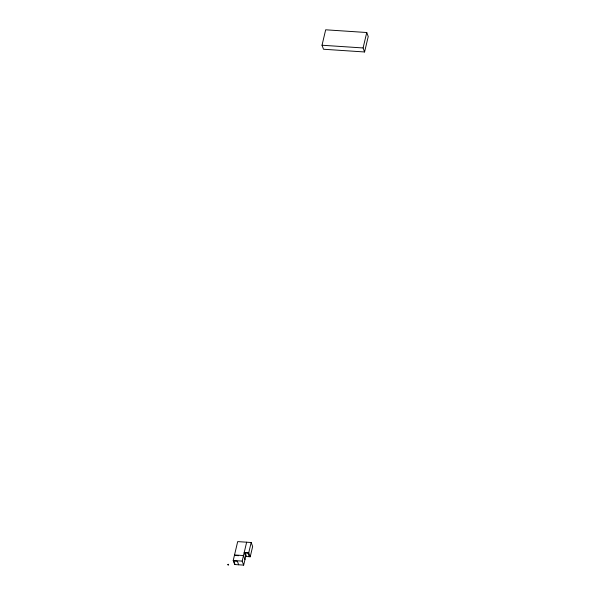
<?xml version="1.0" encoding="UTF-8"?>
<svg xmlns="http://www.w3.org/2000/svg" width="596" height="596" viewBox="0 0 596 596"><rect width="100%" height="100%" fill="white"/><g stroke="black" fill="none" stroke-linecap="round" stroke-linejoin="round"><path stroke-width="0.89" d="M322.019 45.236L325.677 29.8L366.749 32.519L368.231 36.535L364.581 51.971L323.509 49.244L322.019 45.236L363.091 47.956L364.581 51.971M245.701 556.47L243.66 565.12L234.697 564.531L233.215 560.516L237.685 541.608L251.169 542.502L252.652 546.517L250.223 556.768L245.701 556.47L244.218 552.455L246.647 542.204M363.091 47.956L366.749 32.519M243.66 565.12L242.17 561.112L244.218 552.455L248.741 552.753L250.223 556.768M248.741 552.753L251.169 542.502M227.791 564.658C228.588 566.386 229.102 563.369 227.843 564.531M234.526 554.958L243.488 555.554L244.971 559.562M235.07 555.457L238.691 555.703M233.215 560.516L242.17 561.112M249.24 556.701L247.936 553.185L245.261 553.006L246.565 556.53M238.676 564.792L237.372 561.261L233.751 561.015L235.062 564.554"/></g></svg>
